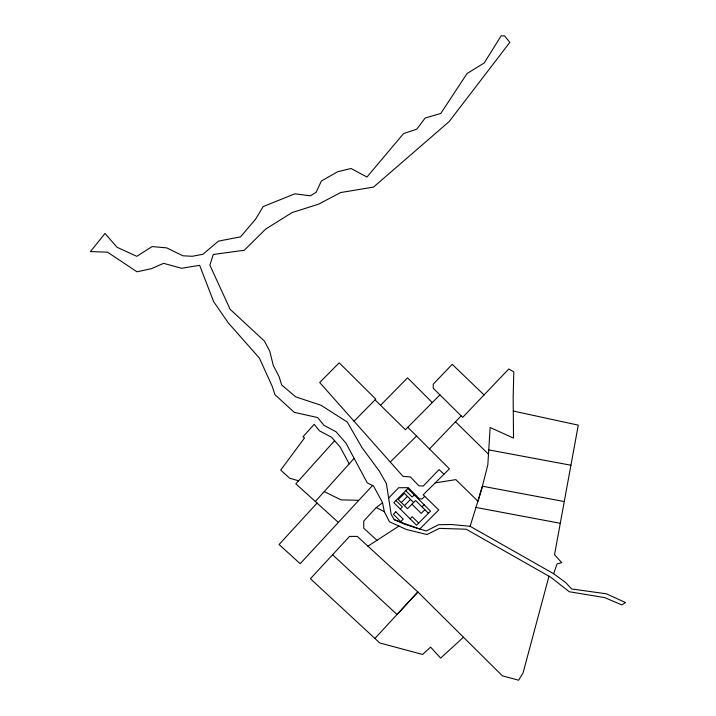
<?xml version="1.0" encoding="UTF-8"?>
<svg xmlns="http://www.w3.org/2000/svg" width="716" height="716" viewBox="0 0 716 716"><rect width="100%" height="100%" fill="white"/><g stroke="black" fill="none" stroke-linecap="round" stroke-linejoin="round"><path stroke-width="1.07" d="M548.984 576.228L523.047 672.951L518.599 680.2L502.39 675.85L417.884 591.98L357.266 536.409L349.524 536.427L310.413 578.725L379.775 642.968L422.61 654.46L430.602 647.139L440.635 658.111L463.467 637.222M470.117 526.296L451.447 524.515L438.604 524.694L426.262 530.995L405.005 524.38L394.221 519.664L391.178 514.455L386.38 483.524L379.158 470.842L362.001 447.607L347.278 422.064L321.045 405.265L295.753 396.897L281.683 384.993L279.034 376.509L273.288 365.482L269.726 351.1L264.437 341.093L230.087 309.258L209.895 265.189L213.261 254.475L244.237 250.26L265.654 229.102L292.065 212.58L318.593 204.167L340.673 192.541L373.51 187.1L449.102 121.631L509.837 42.36L504.664 35.979L501.164 35.8L484.24 62.945L467.056 73.533L440.788 113.45L425.134 118.042L416.81 129.149L403.547 133.606L366.95 177.049L351.073 168.502L337.701 171.706L321.368 181.005L316.141 192.3L310.386 195.826L294.831 193.812L263.166 206.584L255.433 219.445L240.487 236.871L218.443 241.122L202.87 254.287L192.291 256.283L182.911 255.8L166.685 247.87L152.105 246.581L136.828 256.319L117.057 247.271L104.992 233.434L90.431 251.585L107.516 252.157L136.971 271.785L151.318 268.724L163.597 263.345L181.596 268.267L199.639 265.314L213.601 301.57L228.198 322.773L259.38 358.081L272.366 386.658L274.899 394.65L294.285 412.344L317.689 417.562L323.981 425.358L336.037 431.766L345.998 443.177L367.29 482.906L373.492 485.958L382.523 502.534L384.322 511.689L389.415 521.74L406.357 529.482L426.978 534.53L439.481 528.363L466.197 529.213L550.81 577.266L569.274 591.747L604.707 597.609L621.783 604.895L625.569 602.559L606.282 593.788L571.637 588.964L565.765 582.627L553.629 573.704L470.117 526.296L481.591 489.386L487.829 464.782L490.138 427.506L513.515 438.111L513.166 396.897L513.811 371.819L508.763 369.017L462.688 417.365L433.261 388.269L433.243 384.197L452.208 364.337L484.07 394.937M553.629 573.704L557.066 563.904L561.756 562.678L554.524 554.712L578.277 425.143L513.327 411.065M334.605 440.698L295.842 483.819L338.158 522.232M315.326 501.513L354.134 458.356M317.054 503.08L279.079 544.527L300.174 563.68L372.544 485.493M382.559 502.73L376.213 507.563L363.737 521.06L363.755 528.211L376.965 540.32M374.898 638.466L417.884 591.98L397.04 614.525L332.582 554.739M429.484 448.95L461.122 415.889M388.636 498.103L398.642 487.739L408.353 487.677L419.254 498.685L421.948 499.07L424.731 496.322M354.044 421.214L375.757 399.134L339.214 362.815L319.694 382.505L402.947 476.31L410.384 476.954L418.914 485.806L423.245 486.066L439.06 469.58L443.956 474.243M439.91 394.874L405.399 429.716L380.554 405.292L407.547 377.833L432.285 402.571M401.318 502.569L407.44 496.403M400.262 509.022L402.356 506.91L395.921 500.52M414.251 494.944L412.156 497.056L405.721 490.657M404.406 505.63L410.528 499.464M410.116 518.823L412.219 516.71L418.654 523.101M422.01 506.847L424.105 504.744M424.865 509.685L421.187 513.381L411.951 504.198M390.256 462.008L416.551 436.044M367.926 546.174L398.928 526.09M435.221 482.888L455.841 479.613L477.921 501.2L482.396 486.209L564.271 501.558M358.26 500.296L341.004 499.858L324.241 491.597M488.751 449.89L570.929 465.23M475.979 507.447L560.288 523.298M298.554 480.794L289.694 478.234L280.699 470.081L304.524 437.941L302.966 436.814L314.208 424.311L319.47 430.835L331.642 437.297L340.243 447.151L349.193 463.852M394.221 519.664L419.701 529.088L438.738 509.935L423.174 494.81L449.415 468.837L407.789 427.3M376.213 507.563L384.322 511.689M455.492 421.769L488.482 454.186M375.041 399.859L380.554 405.292M428.445 513.247L415.62 500.502L407.485 508.691L398.239 499.508L404.361 493.342L413.606 502.525M407.816 488.554L393.827 502.632L416.551 525.213L430.54 511.135L407.816 488.554M395.823 511.797L393.37 514.267L400.763 521.615L403.215 519.145L395.823 511.797"/></g></svg>
